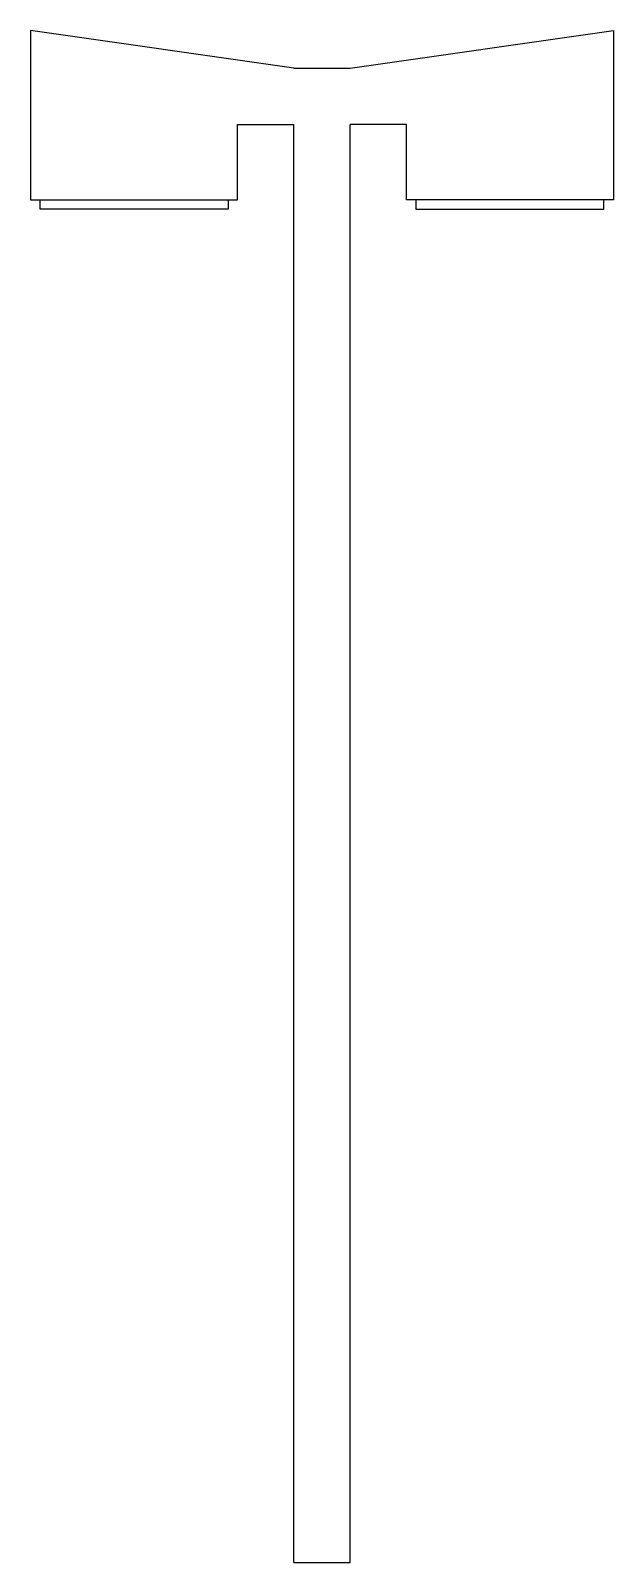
# Model space of a CAD drawing. Extents: x -21 to 26, y 0 to 122.
import ezdxf

# ---------------------------------------------------------------- set-up
doc = ezdxf.new("R2010")
doc.units = 0
doc.header["$MEASUREMENT"] = 0
doc.layers.get('0').update_dxf_attribs({"linetype": 'CONTINUOUS'})

msp = doc.modelspace()

# ---------------------------------------------------------------- linework, layer by layer
for p, q in [((0, 119.25), (-21, 122.25)), ((-21, 122.25), (-21, 108.75)), ((4.5, 119.25), (25.5, 122.25)), ((25.5, 122.25), (25.5, 108.75)), ((0, 119.25), (4.5, 119.25)), ((-4.5, 114.75), (0, 114.75)), ((-4.5, 108.75), (-4.5, 114.75)), ((0, 0), (0, 114.75)), ((4.5, 0), (4.5, 114.75)), ((9, 114.75), (4.5, 114.75)), ((9, 108.75), (9, 114.75)), ((-21, 108.75), (-4.5, 108.75)), ((-20.25, 108), (-20.25, 108.75)), ((-5.25, 108), (-20.25, 108)), ((-5.25, 108.75), (-5.25, 108)), ((25.5, 108.75), (9, 108.75)), ((9.75, 108.75), (9.75, 108)), ((9.75, 108), (24.75, 108)), ((24.75, 108), (24.75, 108.75)), ((0, 0), (4.5, 0))]:
    msp.add_line(p, q)

doc.saveas('drawing.dxf')
